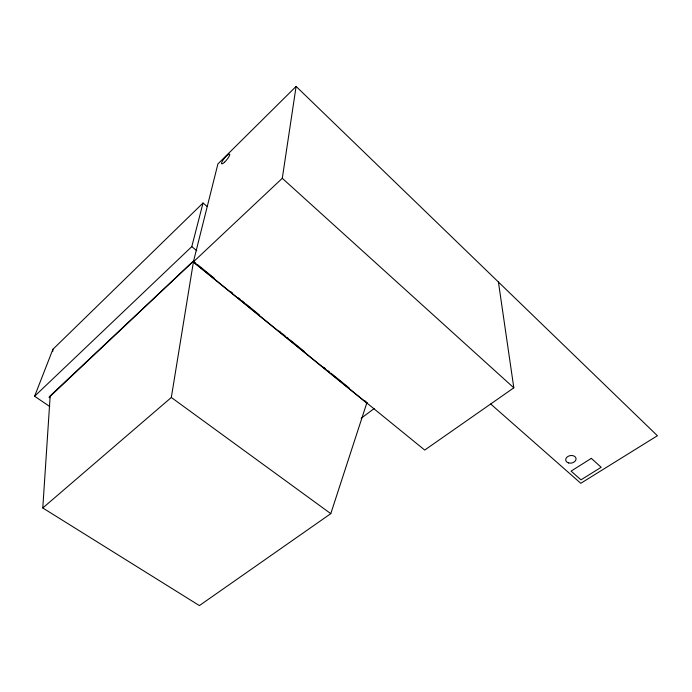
<?xml version="1.0" encoding="UTF-8"?>
<svg xmlns="http://www.w3.org/2000/svg" width="692" height="692" viewBox="0 0 692 692"><rect width="100%" height="100%" fill="white"/><g stroke="black" fill="none" stroke-linecap="round" stroke-linejoin="round"><path stroke-width="1.04" d="M366.423 403.644L366.968 402.485L330.785 513.654L199.382 605.587L42.783 507.971L50.101 396.948L49.495 396.533L193.336 261.204L195.836 263.245M52.774 351.441L52.912 349.287L203.033 202.998L207.142 206.493M498.422 282.025L513.819 387.831L424.715 450.059L193.371 261.913L282.293 178.302L296.107 86.413L657.4 435.735L580.787 483.301L490.723 404.033M42.783 507.971L171.322 397.476L193.5 261.446M49.824 397.71L49.21 397.286L193.336 261.204M193.371 261.913L217.911 163.935L296.107 86.413M49.772 406.533L34.6 396.248L191.788 246.629L203.033 202.998M49.21 397.286L49.495 396.533M34.6 396.248L52.912 349.287M361.189 418.236L374.164 408.565M171.322 397.476L330.785 513.654M197.505 264.603L214.2 278.184M230.903 291.773L232.573 293.131M238.411 297.88L240.081 299.238M241.75 300.596L244.259 302.638M245.928 303.996L259.284 314.86M279.317 331.165L280.987 332.523M282.656 333.881L285.156 335.914M286.825 337.272L288.495 338.639M290.164 339.997L304.359 351.536M323.562 367.158L325.231 368.525M327.731 370.557L329.401 371.915M331.07 373.273L349.434 388.221M364.459 400.443L366.129 401.801M193.155 261.922L366.95 403.246M191.788 246.629L196.787 250.738M282.293 178.302L513.819 387.831M591.314 458.363L571.09 471.114L580.986 479.85L601.175 467.282L591.314 458.363M568.651 462.965A5.242 3.797 -10.2 0 0 576.064 458.571A5.242 3.797 -10.2 0 0 567.907 456.435A5.242 3.797 -10.2 0 0 568.651 462.965M224.511 162.231A6.323 1.419 -50.6 0 0 229.632 154.1A6.323 1.419 -50.6 0 0 222.677 160.605A6.323 1.419 -50.6 0 0 224.511 162.231"/></g></svg>
